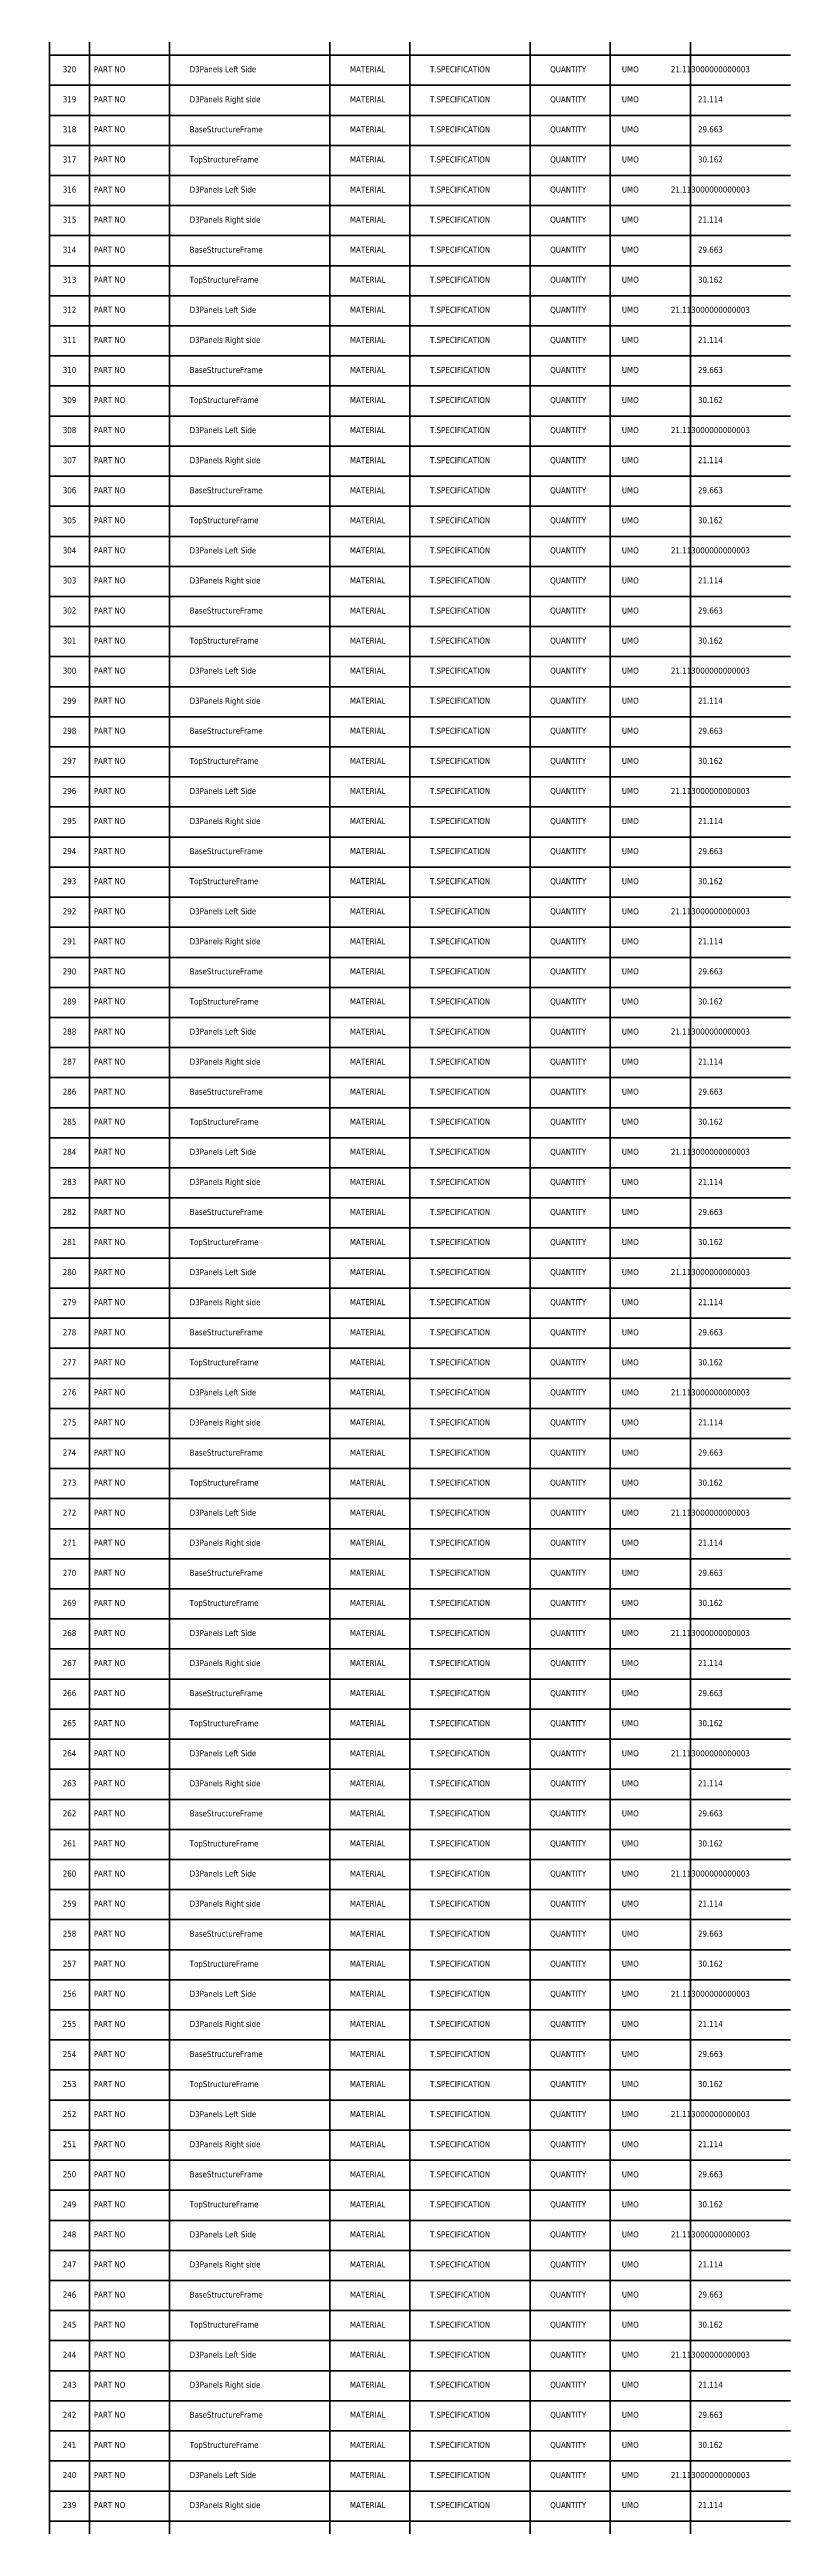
# Model space of a CAD drawing. Header units: metres. Extents: x 849 to 1219, y 30 to 9925.
# Drawn here: x 849 to 1219, y 3742 to 4978 of the extents above; entities that cross this region are included whole.
import ezdxf
from ezdxf.enums import TextEntityAlignment as Align

# ---------------------------------------------------------------- set-up
doc = ezdxf.new("R2010")
doc.units = ezdxf.units.M
doc.layers.add('Default', color=7, linetype='Continuous', lineweight=50, true_color=0x000000)
doc.styles.add('Default', font='tahoma.ttf')

msp = doc.modelspace()

# ---------------------------------------------------------------- linework, layer by layer
at = {"layer": 'Default'}
for p, q in [((849, 160), (849, 9925)), ((869, 9925), (869, 160)), ((909, 9925), (909, 160)), ((989, 9925), (989, 160)), ((1029, 9925), (1029, 160)), ((1089, 9925), (1089, 160)), ((1129, 9925), (1129, 160)), ((1169, 9925), (1169, 160)), ((849, 4975), (1219, 4975)), ((849, 4960), (1219, 4960)), ((849, 4945), (1219, 4945)), ((849, 4930), (1219, 4930)), ((849, 4915), (1219, 4915)), ((849, 4900), (1219, 4900)), ((849, 4885), (1219, 4885)), ((849, 4870), (1219, 4870)), ((849, 4855), (1219, 4855)), ((849, 4840), (1219, 4840)), ((849, 4825), (1219, 4825)), ((849, 4810), (1219, 4810)), ((849, 4795), (1219, 4795)), ((849, 4780), (1219, 4780)), ((849, 4765), (1219, 4765)), ((849, 4750), (1219, 4750)), ((849, 4735), (1219, 4735)), ((849, 4720), (1219, 4720)), ((849, 4705), (1219, 4705)), ((849, 4690), (1219, 4690)), ((849, 4675), (1219, 4675)), ((849, 4660), (1219, 4660)), ((849, 4645), (1219, 4645)), ((849, 4630), (1219, 4630)), ((849, 4615), (1219, 4615)), ((849, 4600), (1219, 4600)), ((849, 4585), (1219, 4585)), ((849, 4570), (1219, 4570)), ((849, 4555), (1219, 4555)), ((849, 4540), (1219, 4540)), ((849, 4525), (1219, 4525)), ((849, 4510), (1219, 4510)), ((849, 4495), (1219, 4495)), ((849, 4480), (1219, 4480)), ((849, 4465), (1219, 4465)), ((849, 4450), (1219, 4450)), ((849, 4435), (1219, 4435)), ((849, 4420), (1219, 4420)), ((849, 4405), (1219, 4405)), ((849, 4390), (1219, 4390)), ((849, 4375), (1219, 4375)), ((849, 4360), (1219, 4360)), ((849, 4345), (1219, 4345)), ((849, 4330), (1219, 4330)), ((849, 4315), (1219, 4315)), ((849, 4300), (1219, 4300)), ((849, 4285), (1219, 4285)), ((849, 4270), (1219, 4270)), ((849, 4255), (1219, 4255)), ((849, 4240), (1219, 4240)), ((849, 4225), (1219, 4225)), ((849, 4210), (1219, 4210)), ((849, 4195), (1219, 4195)), ((849, 4180), (1219, 4180)), ((849, 4165), (1219, 4165)), ((849, 4150), (1219, 4150)), ((849, 4135), (1219, 4135)), ((849, 4120), (1219, 4120)), ((849, 4105), (1219, 4105)), ((849, 4090), (1219, 4090)), ((849, 4075), (1219, 4075)), ((849, 4060), (1219, 4060)), ((849, 4045), (1219, 4045)), ((849, 4030), (1219, 4030)), ((849, 4015), (1219, 4015)), ((849, 4000), (1219, 4000)), ((849, 3985), (1219, 3985)), ((849, 3970), (1219, 3970)), ((849, 3955), (1219, 3955)), ((849, 3940), (1219, 3940)), ((849, 3925), (1219, 3925)), ((849, 3910), (1219, 3910)), ((849, 3895), (1219, 3895)), ((849, 3880), (1219, 3880)), ((849, 3865), (1219, 3865)), ((849, 3850), (1219, 3850)), ((849, 3835), (1219, 3835)), ((849, 3820), (1219, 3820)), ((849, 3805), (1219, 3805)), ((849, 3790), (1219, 3790)), ((849, 3775), (1219, 3775)), ((849, 3760), (1219, 3760)), ((849, 3745), (1219, 3745))]:
    msp.add_line(p, q, dxfattribs=at)

# ---------------------------------------------------------------- texts
at = {"layer": 'Default', "style": 'Default'}
for s, p in [('320', (859, 4968)), ('PART NO', (879, 4968)), ('UMO', (1139, 4968)), ('21.113000000000003', (1179, 4968)), ('319', (859, 4953)), ('PART NO', (879, 4953)), ('UMO', (1139, 4953)), ('21.114', (1179, 4953)), ('318', (859, 4938)), ('PART NO', (879, 4938)), ('UMO', (1139, 4938)), ('29.663', (1179, 4938)), ('317', (859, 4923)), ('PART NO', (879, 4923)), ('UMO', (1139, 4923)), ('30.162', (1179, 4923)), ('316', (859, 4908)), ('PART NO', (879, 4908)), ('UMO', (1139, 4908)), ('21.113000000000003', (1179, 4908)), ('315', (859, 4893)), ('PART NO', (879, 4893)), ('UMO', (1139, 4893)), ('21.114', (1179, 4893)), ('314', (859, 4878)), ('PART NO', (879, 4878)), ('UMO', (1139, 4878)), ('29.663', (1179, 4878)), ('313', (859, 4863)), ('PART NO', (879, 4863)), ('UMO', (1139, 4863)), ('30.162', (1179, 4863)), ('312', (859, 4848)), ('PART NO', (879, 4848)), ('UMO', (1139, 4848)), ('21.113000000000003', (1179, 4848)), ('311', (859, 4833)), ('PART NO', (879, 4833)), ('UMO', (1139, 4833)), ('21.114', (1179, 4833)), ('310', (859, 4818)), ('PART NO', (879, 4818)), ('UMO', (1139, 4818)), ('29.663', (1179, 4818)), ('309', (859, 4803)), ('PART NO', (879, 4803)), ('UMO', (1139, 4803)), ('30.162', (1179, 4803)), ('308', (859, 4788)), ('PART NO', (879, 4788)), ('UMO', (1139, 4788)), ('21.113000000000003', (1179, 4788)), ('307', (859, 4773)), ('PART NO', (879, 4773)), ('UMO', (1139, 4773)), ('21.114', (1179, 4773)), ('306', (859, 4758)), ('PART NO', (879, 4758)), ('UMO', (1139, 4758)), ('29.663', (1179, 4758)), ('305', (859, 4743)), ('PART NO', (879, 4743)), ('UMO', (1139, 4743)), ('30.162', (1179, 4743)), ('304', (859, 4728)), ('PART NO', (879, 4728)), ('UMO', (1139, 4728)), ('21.113000000000003', (1179, 4728)), ('303', (859, 4713)), ('PART NO', (879, 4713)), ('UMO', (1139, 4713)), ('21.114', (1179, 4713)), ('302', (859, 4698)), ('PART NO', (879, 4698)), ('UMO', (1139, 4698)), ('29.663', (1179, 4698)), ('301', (859, 4683)), ('PART NO', (879, 4683)), ('UMO', (1139, 4683)), ('30.162', (1179, 4683)), ('300', (859, 4668)), ('PART NO', (879, 4668)), ('UMO', (1139, 4668)), ('21.113000000000003', (1179, 4668)), ('299', (859, 4653)), ('PART NO', (879, 4653)), ('UMO', (1139, 4653)), ('21.114', (1179, 4653)), ('298', (859, 4638)), ('PART NO', (879, 4638)), ('UMO', (1139, 4638)), ('29.663', (1179, 4638)), ('297', (859, 4623)), ('PART NO', (879, 4623)), ('UMO', (1139, 4623)), ('30.162', (1179, 4623)), ('296', (859, 4608)), ('PART NO', (879, 4608)), ('UMO', (1139, 4608)), ('21.113000000000003', (1179, 4608)), ('295', (859, 4593)), ('PART NO', (879, 4593)), ('UMO', (1139, 4593)), ('21.114', (1179, 4593)), ('294', (859, 4578)), ('PART NO', (879, 4578)), ('UMO', (1139, 4578)), ('29.663', (1179, 4578)), ('293', (859, 4563)), ('PART NO', (879, 4563)), ('UMO', (1139, 4563)), ('30.162', (1179, 4563)), ('292', (859, 4548)), ('PART NO', (879, 4548)), ('UMO', (1139, 4548)), ('21.113000000000003', (1179, 4548)), ('291', (859, 4533)), ('PART NO', (879, 4533)), ('UMO', (1139, 4533)), ('21.114', (1179, 4533)), ('290', (859, 4518)), ('PART NO', (879, 4518)), ('UMO', (1139, 4518)), ('29.663', (1179, 4518)), ('289', (859, 4503)), ('PART NO', (879, 4503)), ('UMO', (1139, 4503)), ('30.162', (1179, 4503)), ('288', (859, 4488)), ('PART NO', (879, 4488)), ('UMO', (1139, 4488)), ('21.113000000000003', (1179, 4488)), ('287', (859, 4473)), ('PART NO', (879, 4473)), ('UMO', (1139, 4473)), ('21.114', (1179, 4473)), ('286', (859, 4458)), ('PART NO', (879, 4458)), ('UMO', (1139, 4458)), ('29.663', (1179, 4458)), ('285', (859, 4443)), ('PART NO', (879, 4443)), ('UMO', (1139, 4443)), ('30.162', (1179, 4443)), ('284', (859, 4428)), ('PART NO', (879, 4428)), ('UMO', (1139, 4428)), ('21.113000000000003', (1179, 4428)), ('283', (859, 4413)), ('PART NO', (879, 4413)), ('UMO', (1139, 4413)), ('21.114', (1179, 4413)), ('282', (859, 4398)), ('PART NO', (879, 4398)), ('UMO', (1139, 4398)), ('29.663', (1179, 4398)), ('281', (859, 4383)), ('PART NO', (879, 4383)), ('UMO', (1139, 4383)), ('30.162', (1179, 4383)), ('280', (859, 4368)), ('PART NO', (879, 4368)), ('UMO', (1139, 4368)), ('21.113000000000003', (1179, 4368)), ('279', (859, 4353)), ('PART NO', (879, 4353)), ('UMO', (1139, 4353)), ('21.114', (1179, 4353)), ('278', (859, 4338)), ('PART NO', (879, 4338)), ('UMO', (1139, 4338)), ('29.663', (1179, 4338)), ('277', (859, 4323)), ('PART NO', (879, 4323)), ('UMO', (1139, 4323)), ('30.162', (1179, 4323)), ('276', (859, 4308)), ('PART NO', (879, 4308)), ('UMO', (1139, 4308)), ('21.113000000000003', (1179, 4308)), ('275', (859, 4293)), ('PART NO', (879, 4293)), ('UMO', (1139, 4293)), ('21.114', (1179, 4293)), ('274', (859, 4278)), ('PART NO', (879, 4278)), ('UMO', (1139, 4278)), ('29.663', (1179, 4278)), ('273', (859, 4263)), ('PART NO', (879, 4263)), ('UMO', (1139, 4263)), ('30.162', (1179, 4263)), ('272', (859, 4248)), ('PART NO', (879, 4248)), ('UMO', (1139, 4248)), ('21.113000000000003', (1179, 4248)), ('271', (859, 4233)), ('PART NO', (879, 4233)), ('UMO', (1139, 4233)), ('21.114', (1179, 4233)), ('270', (859, 4218)), ('PART NO', (879, 4218)), ('UMO', (1139, 4218)), ('29.663', (1179, 4218)), ('269', (859, 4203)), ('PART NO', (879, 4203)), ('UMO', (1139, 4203)), ('30.162', (1179, 4203)), ('268', (859, 4188)), ('PART NO', (879, 4188)), ('UMO', (1139, 4188)), ('21.113000000000003', (1179, 4188)), ('267', (859, 4173)), ('PART NO', (879, 4173)), ('UMO', (1139, 4173)), ('21.114', (1179, 4173)), ('266', (859, 4158)), ('PART NO', (879, 4158)), ('UMO', (1139, 4158)), ('29.663', (1179, 4158)), ('265', (859, 4143)), ('PART NO', (879, 4143)), ('UMO', (1139, 4143)), ('30.162', (1179, 4143)), ('264', (859, 4128)), ('PART NO', (879, 4128)), ('UMO', (1139, 4128)), ('21.113000000000003', (1179, 4128)), ('263', (859, 4113)), ('PART NO', (879, 4113)), ('UMO', (1139, 4113)), ('21.114', (1179, 4113)), ('262', (859, 4098)), ('PART NO', (879, 4098)), ('UMO', (1139, 4098)), ('29.663', (1179, 4098)), ('261', (859, 4083)), ('PART NO', (879, 4083)), ('UMO', (1139, 4083)), ('30.162', (1179, 4083)), ('260', (859, 4068)), ('PART NO', (879, 4068)), ('UMO', (1139, 4068)), ('21.113000000000003', (1179, 4068)), ('259', (859, 4053)), ('PART NO', (879, 4053)), ('UMO', (1139, 4053)), ('21.114', (1179, 4053)), ('258', (859, 4038)), ('PART NO', (879, 4038)), ('UMO', (1139, 4038)), ('29.663', (1179, 4038)), ('257', (859, 4023)), ('PART NO', (879, 4023)), ('UMO', (1139, 4023)), ('30.162', (1179, 4023)), ('256', (859, 4008)), ('PART NO', (879, 4008)), ('UMO', (1139, 4008)), ('21.113000000000003', (1179, 4008)), ('255', (859, 3993)), ('PART NO', (879, 3993)), ('UMO', (1139, 3993)), ('21.114', (1179, 3993)), ('254', (859, 3978)), ('PART NO', (879, 3978)), ('UMO', (1139, 3978)), ('29.663', (1179, 3978)), ('253', (859, 3963)), ('PART NO', (879, 3963)), ('UMO', (1139, 3963)), ('30.162', (1179, 3963)), ('252', (859, 3948)), ('PART NO', (879, 3948)), ('UMO', (1139, 3948)), ('21.113000000000003', (1179, 3948)), ('251', (859, 3933)), ('PART NO', (879, 3933)), ('UMO', (1139, 3933)), ('21.114', (1179, 3933)), ('250', (859, 3918)), ('PART NO', (879, 3918)), ('UMO', (1139, 3918)), ('29.663', (1179, 3918)), ('249', (859, 3903)), ('PART NO', (879, 3903)), ('UMO', (1139, 3903)), ('30.162', (1179, 3903)), ('248', (859, 3888)), ('PART NO', (879, 3888)), ('UMO', (1139, 3888)), ('21.113000000000003', (1179, 3888)), ('247', (859, 3873)), ('PART NO', (879, 3873)), ('UMO', (1139, 3873)), ('21.114', (1179, 3873)), ('246', (859, 3858)), ('PART NO', (879, 3858)), ('UMO', (1139, 3858)), ('29.663', (1179, 3858)), ('245', (859, 3843)), ('PART NO', (879, 3843)), ('UMO', (1139, 3843)), ('30.162', (1179, 3843)), ('244', (859, 3828)), ('PART NO', (879, 3828)), ('UMO', (1139, 3828)), ('21.113000000000003', (1179, 3828)), ('243', (859, 3813)), ('PART NO', (879, 3813)), ('UMO', (1139, 3813)), ('21.114', (1179, 3813)), ('242', (859, 3798)), ('PART NO', (879, 3798)), ('UMO', (1139, 3798)), ('29.663', (1179, 3798)), ('241', (859, 3783)), ('PART NO', (879, 3783)), ('UMO', (1139, 3783)), ('30.162', (1179, 3783)), ('240', (859, 3768)), ('PART NO', (879, 3768)), ('UMO', (1139, 3768)), ('21.113000000000003', (1179, 3768)), ('239', (859, 3753)), ('PART NO', (879, 3753)), ('UMO', (1139, 3753)), ('21.114', (1179, 3753))]:
    msp.add_text(s, height=3, dxfattribs=at).set_placement(p, align=Align.MIDDLE_CENTER)
for s, p in [('D3Panels Left Side', (919, 4968)), ('MATERIAL', (999, 4968)), ('T.SPECIFICATION', (1039, 4968)), ('QUANTITY', (1099, 4968)), ('D3Panels Right side', (919, 4953)), ('MATERIAL', (999, 4953)), ('T.SPECIFICATION', (1039, 4953)), ('QUANTITY', (1099, 4953)), ('BaseStructureFrame', (919, 4938)), ('MATERIAL', (999, 4938)), ('T.SPECIFICATION', (1039, 4938)), ('QUANTITY', (1099, 4938)), ('TopStructureFrame', (919, 4923)), ('MATERIAL', (999, 4923)), ('T.SPECIFICATION', (1039, 4923)), ('QUANTITY', (1099, 4923)), ('D3Panels Left Side', (919, 4908)), ('MATERIAL', (999, 4908)), ('T.SPECIFICATION', (1039, 4908)), ('QUANTITY', (1099, 4908)), ('D3Panels Right side', (919, 4893)), ('MATERIAL', (999, 4893)), ('T.SPECIFICATION', (1039, 4893)), ('QUANTITY', (1099, 4893)), ('BaseStructureFrame', (919, 4878)), ('MATERIAL', (999, 4878)), ('T.SPECIFICATION', (1039, 4878)), ('QUANTITY', (1099, 4878)), ('TopStructureFrame', (919, 4863)), ('MATERIAL', (999, 4863)), ('T.SPECIFICATION', (1039, 4863)), ('QUANTITY', (1099, 4863)), ('D3Panels Left Side', (919, 4848)), ('MATERIAL', (999, 4848)), ('T.SPECIFICATION', (1039, 4848)), ('QUANTITY', (1099, 4848)), ('D3Panels Right side', (919, 4833)), ('MATERIAL', (999, 4833)), ('T.SPECIFICATION', (1039, 4833)), ('QUANTITY', (1099, 4833)), ('BaseStructureFrame', (919, 4818)), ('MATERIAL', (999, 4818)), ('T.SPECIFICATION', (1039, 4818)), ('QUANTITY', (1099, 4818)), ('TopStructureFrame', (919, 4803)), ('MATERIAL', (999, 4803)), ('T.SPECIFICATION', (1039, 4803)), ('QUANTITY', (1099, 4803)), ('D3Panels Left Side', (919, 4788)), ('MATERIAL', (999, 4788)), ('T.SPECIFICATION', (1039, 4788)), ('QUANTITY', (1099, 4788)), ('D3Panels Right side', (919, 4773)), ('MATERIAL', (999, 4773)), ('T.SPECIFICATION', (1039, 4773)), ('QUANTITY', (1099, 4773)), ('BaseStructureFrame', (919, 4758)), ('MATERIAL', (999, 4758)), ('T.SPECIFICATION', (1039, 4758)), ('QUANTITY', (1099, 4758)), ('TopStructureFrame', (919, 4743)), ('MATERIAL', (999, 4743)), ('T.SPECIFICATION', (1039, 4743)), ('QUANTITY', (1099, 4743)), ('D3Panels Left Side', (919, 4728)), ('MATERIAL', (999, 4728)), ('T.SPECIFICATION', (1039, 4728)), ('QUANTITY', (1099, 4728)), ('D3Panels Right side', (919, 4713)), ('MATERIAL', (999, 4713)), ('T.SPECIFICATION', (1039, 4713)), ('QUANTITY', (1099, 4713)), ('BaseStructureFrame', (919, 4698)), ('MATERIAL', (999, 4698)), ('T.SPECIFICATION', (1039, 4698)), ('QUANTITY', (1099, 4698)), ('TopStructureFrame', (919, 4683)), ('MATERIAL', (999, 4683)), ('T.SPECIFICATION', (1039, 4683)), ('QUANTITY', (1099, 4683)), ('D3Panels Left Side', (919, 4668)), ('MATERIAL', (999, 4668)), ('T.SPECIFICATION', (1039, 4668)), ('QUANTITY', (1099, 4668)), ('D3Panels Right side', (919, 4653)), ('MATERIAL', (999, 4653)), ('T.SPECIFICATION', (1039, 4653)), ('QUANTITY', (1099, 4653)), ('BaseStructureFrame', (919, 4638)), ('MATERIAL', (999, 4638)), ('T.SPECIFICATION', (1039, 4638)), ('QUANTITY', (1099, 4638)), ('TopStructureFrame', (919, 4623)), ('MATERIAL', (999, 4623)), ('T.SPECIFICATION', (1039, 4623)), ('QUANTITY', (1099, 4623)), ('D3Panels Left Side', (919, 4608)), ('MATERIAL', (999, 4608)), ('T.SPECIFICATION', (1039, 4608)), ('QUANTITY', (1099, 4608)), ('D3Panels Right side', (919, 4593)), ('MATERIAL', (999, 4593)), ('T.SPECIFICATION', (1039, 4593)), ('QUANTITY', (1099, 4593)), ('BaseStructureFrame', (919, 4578)), ('MATERIAL', (999, 4578)), ('T.SPECIFICATION', (1039, 4578)), ('QUANTITY', (1099, 4578)), ('TopStructureFrame', (919, 4563)), ('MATERIAL', (999, 4563)), ('T.SPECIFICATION', (1039, 4563)), ('QUANTITY', (1099, 4563)), ('D3Panels Left Side', (919, 4548)), ('MATERIAL', (999, 4548)), ('T.SPECIFICATION', (1039, 4548)), ('QUANTITY', (1099, 4548)), ('D3Panels Right side', (919, 4533)), ('MATERIAL', (999, 4533)), ('T.SPECIFICATION', (1039, 4533)), ('QUANTITY', (1099, 4533)), ('BaseStructureFrame', (919, 4518)), ('MATERIAL', (999, 4518)), ('T.SPECIFICATION', (1039, 4518)), ('QUANTITY', (1099, 4518)), ('TopStructureFrame', (919, 4503)), ('MATERIAL', (999, 4503)), ('T.SPECIFICATION', (1039, 4503)), ('QUANTITY', (1099, 4503)), ('D3Panels Left Side', (919, 4488)), ('MATERIAL', (999, 4488)), ('T.SPECIFICATION', (1039, 4488)), ('QUANTITY', (1099, 4488)), ('D3Panels Right side', (919, 4473)), ('MATERIAL', (999, 4473)), ('T.SPECIFICATION', (1039, 4473)), ('QUANTITY', (1099, 4473)), ('BaseStructureFrame', (919, 4458)), ('MATERIAL', (999, 4458)), ('T.SPECIFICATION', (1039, 4458)), ('QUANTITY', (1099, 4458)), ('TopStructureFrame', (919, 4443)), ('MATERIAL', (999, 4443)), ('T.SPECIFICATION', (1039, 4443)), ('QUANTITY', (1099, 4443)), ('D3Panels Left Side', (919, 4428)), ('MATERIAL', (999, 4428)), ('T.SPECIFICATION', (1039, 4428)), ('QUANTITY', (1099, 4428)), ('D3Panels Right side', (919, 4413)), ('MATERIAL', (999, 4413)), ('T.SPECIFICATION', (1039, 4413)), ('QUANTITY', (1099, 4413)), ('BaseStructureFrame', (919, 4398)), ('MATERIAL', (999, 4398)), ('T.SPECIFICATION', (1039, 4398)), ('QUANTITY', (1099, 4398)), ('TopStructureFrame', (919, 4383)), ('MATERIAL', (999, 4383)), ('T.SPECIFICATION', (1039, 4383)), ('QUANTITY', (1099, 4383)), ('D3Panels Left Side', (919, 4368)), ('MATERIAL', (999, 4368)), ('T.SPECIFICATION', (1039, 4368)), ('QUANTITY', (1099, 4368)), ('D3Panels Right side', (919, 4353)), ('MATERIAL', (999, 4353)), ('T.SPECIFICATION', (1039, 4353)), ('QUANTITY', (1099, 4353)), ('BaseStructureFrame', (919, 4338)), ('MATERIAL', (999, 4338)), ('T.SPECIFICATION', (1039, 4338)), ('QUANTITY', (1099, 4338)), ('TopStructureFrame', (919, 4323)), ('MATERIAL', (999, 4323)), ('T.SPECIFICATION', (1039, 4323)), ('QUANTITY', (1099, 4323)), ('D3Panels Left Side', (919, 4308)), ('MATERIAL', (999, 4308)), ('T.SPECIFICATION', (1039, 4308)), ('QUANTITY', (1099, 4308)), ('D3Panels Right side', (919, 4293)), ('MATERIAL', (999, 4293)), ('T.SPECIFICATION', (1039, 4293)), ('QUANTITY', (1099, 4293)), ('BaseStructureFrame', (919, 4278)), ('MATERIAL', (999, 4278)), ('T.SPECIFICATION', (1039, 4278)), ('QUANTITY', (1099, 4278)), ('TopStructureFrame', (919, 4263)), ('MATERIAL', (999, 4263)), ('T.SPECIFICATION', (1039, 4263)), ('QUANTITY', (1099, 4263)), ('D3Panels Left Side', (919, 4248)), ('MATERIAL', (999, 4248)), ('T.SPECIFICATION', (1039, 4248)), ('QUANTITY', (1099, 4248)), ('D3Panels Right side', (919, 4233)), ('MATERIAL', (999, 4233)), ('T.SPECIFICATION', (1039, 4233)), ('QUANTITY', (1099, 4233)), ('BaseStructureFrame', (919, 4218)), ('MATERIAL', (999, 4218)), ('T.SPECIFICATION', (1039, 4218)), ('QUANTITY', (1099, 4218)), ('TopStructureFrame', (919, 4203)), ('MATERIAL', (999, 4203)), ('T.SPECIFICATION', (1039, 4203)), ('QUANTITY', (1099, 4203)), ('D3Panels Left Side', (919, 4188)), ('MATERIAL', (999, 4188)), ('T.SPECIFICATION', (1039, 4188)), ('QUANTITY', (1099, 4188)), ('D3Panels Right side', (919, 4173)), ('MATERIAL', (999, 4173)), ('T.SPECIFICATION', (1039, 4173)), ('QUANTITY', (1099, 4173)), ('BaseStructureFrame', (919, 4158)), ('MATERIAL', (999, 4158)), ('T.SPECIFICATION', (1039, 4158)), ('QUANTITY', (1099, 4158)), ('TopStructureFrame', (919, 4143)), ('MATERIAL', (999, 4143)), ('T.SPECIFICATION', (1039, 4143)), ('QUANTITY', (1099, 4143)), ('D3Panels Left Side', (919, 4128)), ('MATERIAL', (999, 4128)), ('T.SPECIFICATION', (1039, 4128)), ('QUANTITY', (1099, 4128)), ('D3Panels Right side', (919, 4113)), ('MATERIAL', (999, 4113)), ('T.SPECIFICATION', (1039, 4113)), ('QUANTITY', (1099, 4113)), ('BaseStructureFrame', (919, 4098)), ('MATERIAL', (999, 4098)), ('T.SPECIFICATION', (1039, 4098)), ('QUANTITY', (1099, 4098)), ('TopStructureFrame', (919, 4083)), ('MATERIAL', (999, 4083)), ('T.SPECIFICATION', (1039, 4083)), ('QUANTITY', (1099, 4083)), ('D3Panels Left Side', (919, 4068)), ('MATERIAL', (999, 4068)), ('T.SPECIFICATION', (1039, 4068)), ('QUANTITY', (1099, 4068)), ('D3Panels Right side', (919, 4053)), ('MATERIAL', (999, 4053)), ('T.SPECIFICATION', (1039, 4053)), ('QUANTITY', (1099, 4053)), ('BaseStructureFrame', (919, 4038)), ('MATERIAL', (999, 4038)), ('T.SPECIFICATION', (1039, 4038)), ('QUANTITY', (1099, 4038)), ('TopStructureFrame', (919, 4023)), ('MATERIAL', (999, 4023)), ('T.SPECIFICATION', (1039, 4023)), ('QUANTITY', (1099, 4023)), ('D3Panels Left Side', (919, 4008)), ('MATERIAL', (999, 4008)), ('T.SPECIFICATION', (1039, 4008)), ('QUANTITY', (1099, 4008)), ('D3Panels Right side', (919, 3993)), ('MATERIAL', (999, 3993)), ('T.SPECIFICATION', (1039, 3993)), ('QUANTITY', (1099, 3993)), ('BaseStructureFrame', (919, 3978)), ('MATERIAL', (999, 3978)), ('T.SPECIFICATION', (1039, 3978)), ('QUANTITY', (1099, 3978)), ('TopStructureFrame', (919, 3963)), ('MATERIAL', (999, 3963)), ('T.SPECIFICATION', (1039, 3963)), ('QUANTITY', (1099, 3963)), ('D3Panels Left Side', (919, 3948)), ('MATERIAL', (999, 3948)), ('T.SPECIFICATION', (1039, 3948)), ('QUANTITY', (1099, 3948)), ('D3Panels Right side', (919, 3933)), ('MATERIAL', (999, 3933)), ('T.SPECIFICATION', (1039, 3933)), ('QUANTITY', (1099, 3933)), ('BaseStructureFrame', (919, 3918)), ('MATERIAL', (999, 3918)), ('T.SPECIFICATION', (1039, 3918)), ('QUANTITY', (1099, 3918)), ('TopStructureFrame', (919, 3903)), ('MATERIAL', (999, 3903)), ('T.SPECIFICATION', (1039, 3903)), ('QUANTITY', (1099, 3903)), ('D3Panels Left Side', (919, 3888)), ('MATERIAL', (999, 3888)), ('T.SPECIFICATION', (1039, 3888)), ('QUANTITY', (1099, 3888)), ('D3Panels Right side', (919, 3873)), ('MATERIAL', (999, 3873)), ('T.SPECIFICATION', (1039, 3873)), ('QUANTITY', (1099, 3873)), ('BaseStructureFrame', (919, 3858)), ('MATERIAL', (999, 3858)), ('T.SPECIFICATION', (1039, 3858)), ('QUANTITY', (1099, 3858)), ('TopStructureFrame', (919, 3843)), ('MATERIAL', (999, 3843)), ('T.SPECIFICATION', (1039, 3843)), ('QUANTITY', (1099, 3843)), ('D3Panels Left Side', (919, 3828)), ('MATERIAL', (999, 3828)), ('T.SPECIFICATION', (1039, 3828)), ('QUANTITY', (1099, 3828)), ('D3Panels Right side', (919, 3813)), ('MATERIAL', (999, 3813)), ('T.SPECIFICATION', (1039, 3813)), ('QUANTITY', (1099, 3813)), ('BaseStructureFrame', (919, 3798)), ('MATERIAL', (999, 3798)), ('T.SPECIFICATION', (1039, 3798)), ('QUANTITY', (1099, 3798)), ('TopStructureFrame', (919, 3783)), ('MATERIAL', (999, 3783)), ('T.SPECIFICATION', (1039, 3783)), ('QUANTITY', (1099, 3783)), ('D3Panels Left Side', (919, 3768)), ('MATERIAL', (999, 3768)), ('T.SPECIFICATION', (1039, 3768)), ('QUANTITY', (1099, 3768)), ('D3Panels Right side', (919, 3753)), ('MATERIAL', (999, 3753)), ('T.SPECIFICATION', (1039, 3753)), ('QUANTITY', (1099, 3753))]:
    msp.add_text(s, height=3, dxfattribs=at).set_placement(p, align=Align.MIDDLE_LEFT)

doc.saveas('drawing.dxf')
